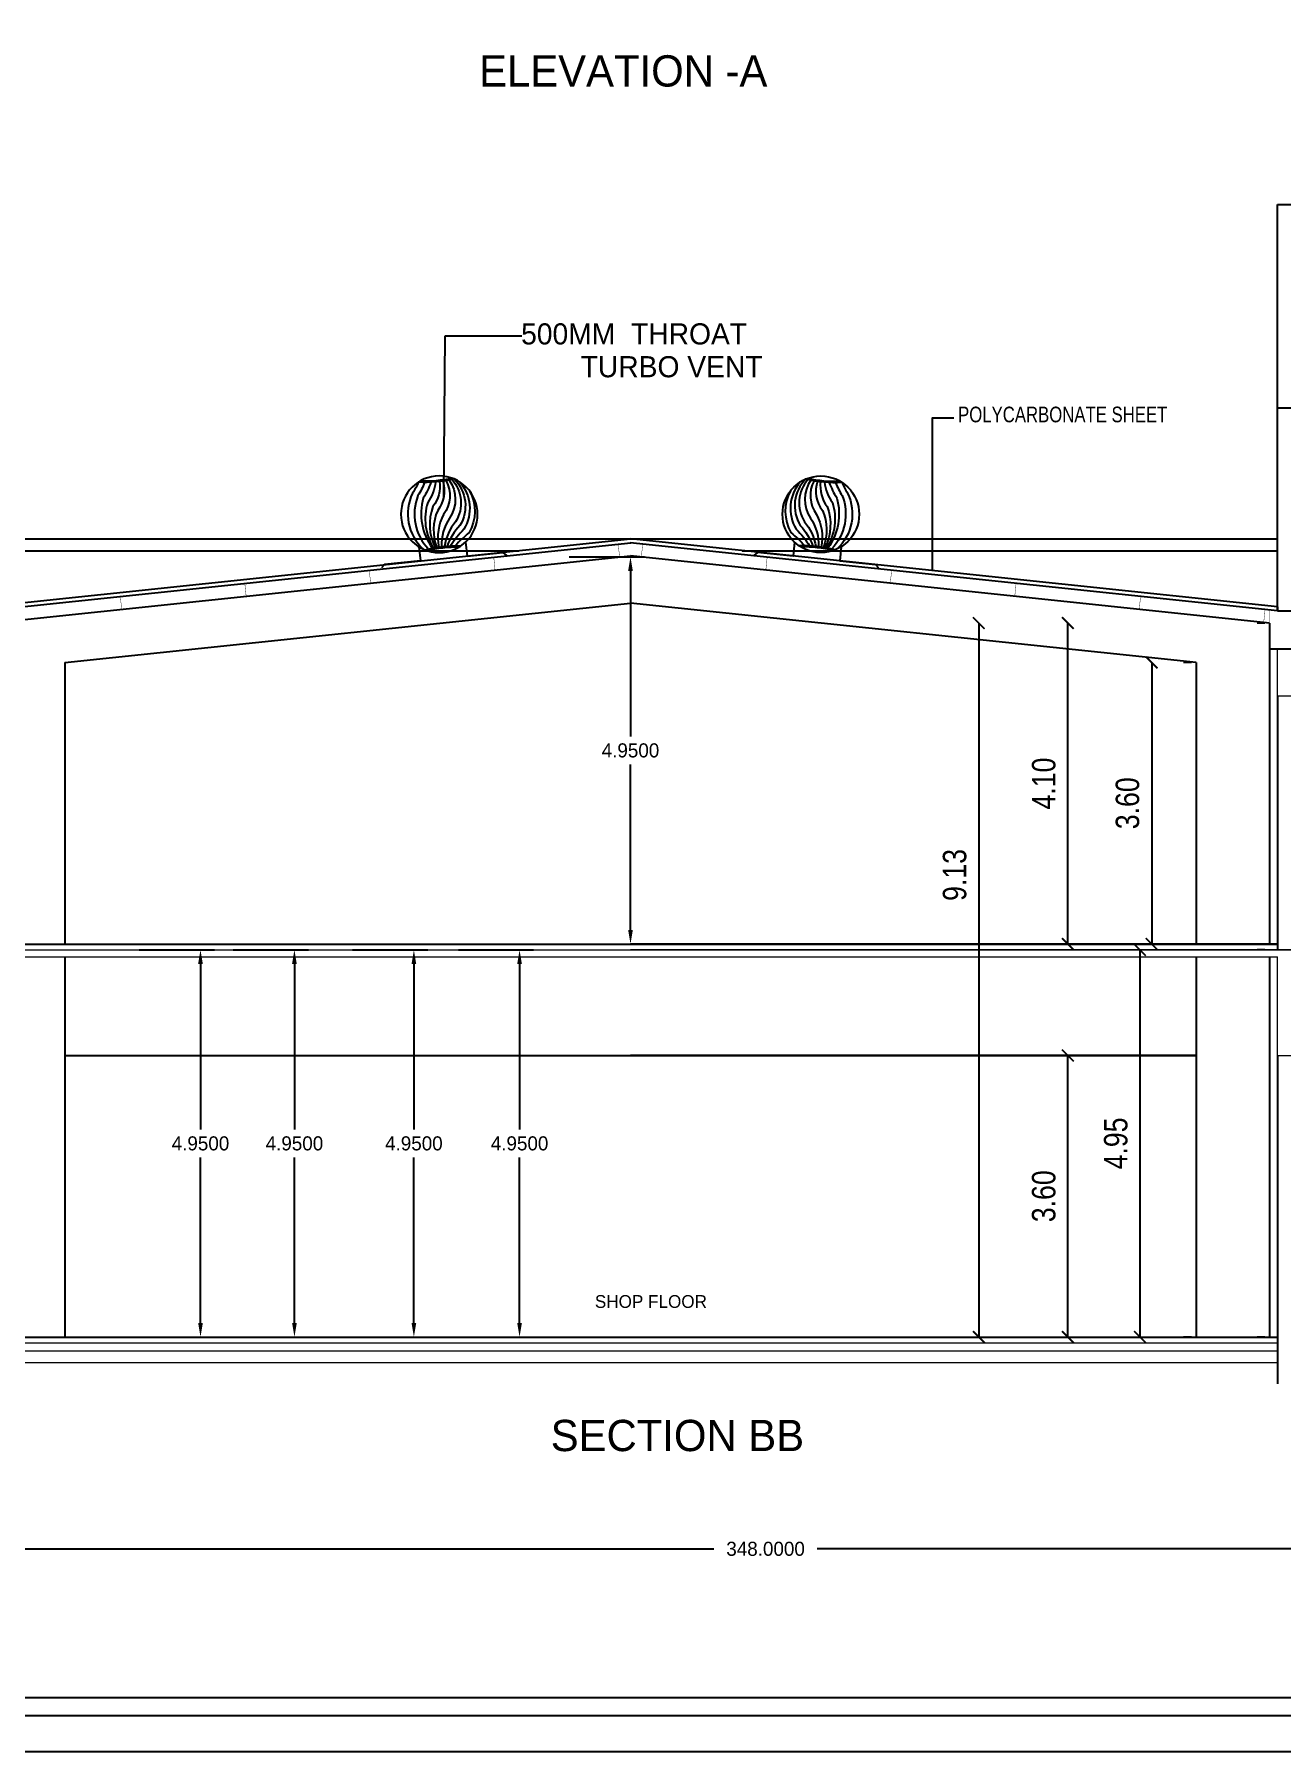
# Model space of a CAD drawing. Header units: metres. Extents: x 1422408 to 2267436, y 3843 to 80428.
# Drawn here: x 2267242.81 to 2267258.75, y 4029.94 to 4051.89 of the extents above; entities that cross this region are included whole.
import ezdxf

# ---------------------------------------------------------------- set-up
doc = ezdxf.new("R2010")
doc.units = ezdxf.units.M
doc.header["$LTSCALE"] = 3.5
doc.header["$MEASUREMENT"] = 0
for name, pattern in [('CENTER', [2, 1.25, -0.25, 0.25, -0.25]), ('DOT2', [0.125, 0, -0.125]), ('HIDDEN', [0.375, 0.25, -0.125])]:
    doc.linetypes.add(name, pattern=pattern)
doc.layers.get('0').update_dxf_attribs({"linetype": 'CONTINUOUS'})
doc.layers.get('DEFPOINTS').update_dxf_attribs({"linetype": 'CONTINUOUS'})
for name, color, linetype in [('A-ANNO-TITLE', 7, 'CONTINUOUS'), ('BLK_1_FLR_0_AC_ROOM_1', 117, 'CONTINUOUS'), ('BLK_1_FLR_0_REGULAR_ROOM_1', 117, 'CONTINUOUS'), ('BLK_1_FLR_0_REGULAR_ROOM_2', 117, 'CONTINUOUS'), ('BLK_1_FLR_0_REGULAR_ROOM_3', 117, 'CONTINUOUS'), ('BLK_1_FLR_1_REGULAR_ROOM_1', 117, 'CONTINUOUS'), ('CENTER', 4, 'CENTER'), ('DISTANCE_FROM_GOVT_BLDG', 7, 'CONTINUOUS'), ('HAT', 15, 'CONTINUOUS'), ('HID', 4, 'HIDDEN'), ('ID', 3, 'CONTINUOUS'), ('TEXT', 4, 'CONTINUOUS'), ('TITLE', 7, 'CONTINUOUS'), ('WALL', 125, 'CONTINUOUS')]:
    doc.layers.add(name, color=color, linetype=linetype)
doc.layers.add('CP', color=2, linetype='CONTINUOUS', lineweight=18)
doc.styles.add('ID', font='GOTHIC.TTF', dxfattribs={"width": 0.85})
doc.styles.add('USA TEXT', font='GOTHIC.TTF')
doc.dimstyles.new('1-100-ID', dxfattribs={"dimtxt": 0.3, "dimasz": 0.15, "dimexe": 0.1, "dimexo": 0.06, "dimgap": 0.15, "dimtad": 1, "dimzin": 3, "dimdsep": 46, "dimtxsty": 'ID', "dimblk": 'ARCHTICK', "dimcen": 0, "dimclrd": 252, "dimclre": 252, "dimclrt": 3, "dimadec": 0, "dimazin": 0, "dimtfac": 1, "dimtix": 1, "dimtmove": 2, "dimatfit": 3, "dimldrblk": 'OPEN90', "dimfxl": 1, "dimtolj": 1, "dimtzin": 0, "dimarcsym": 0})
doc.dimstyles.get("Standard").update_dxf_attribs({"dimtxt": 0.18, "dimasz": 0.18, "dimexe": 0.18, "dimexo": 0.0625, "dimgap": 0.09, "dimtad": 0, "dimtih": 1, "dimtoh": 1, "dimdec": 4, "dimzin": 0, "dimdsep": 46, "dimtxsty": 'STANDARD', "dimcen": 0.09, "dimadec": 0, "dimazin": 0, "dimtfac": 1, "dimtdec": 4, "dimtofl": 0, "dimtmove": 0, "dimatfit": 3, "dimfxl": 1, "dimtolj": 1, "dimtzin": 0, "dimarcsym": 0})

# ---------------------------------------------------------------- blocks, each defined once
blk = doc.blocks.new('_ArchTick')
at = {"color": 0, "linetype": 'ByBlock', "const_width": 0.15}
blk.add_lwpolyline([(-0.5, -0.5), (0.5, 0.5)], dxfattribs=at)
blk = doc.blocks.new('*D177')
at = {"layer": 'DEFPOINTS', "color": 0, "ltscale": 400}
for p in [(2267256.017, 4038.838), (2267257.359, 4038.838), (2267257.656, 4035.238)]:
    blk.add_point(p, dxfattribs=at)
at = {"layer": 'ID', "color": 252, "linetype": 'DOT2', "lineweight": -2, "ltscale": 400}
for p, q in [((2267257.299, 4038.838), (2267255.917, 4038.838)), ((2267257.596, 4035.238), (2267255.917, 4035.238))]:
    blk.add_line(p, q, dxfattribs=at)
at = {"layer": 'ID', "color": 252, "lineweight": -2, "ltscale": 400}
blk.add_line((2267256.017, 4035.238), (2267256.017, 4038.838), dxfattribs=at)
at = {"layer": 'ID', "color": 252, "lineweight": -2, "ltscale": 400, "xscale": 0.15, "yscale": 0.15, "zscale": 0.15}
for p, rotation in [((2267256.017, 4038.838), 90), ((2267256.017, 4035.238), 270)]:
    blk.add_blockref('_ArchTick', p, dxfattribs=dict(at, rotation=rotation))
at = {"layer": 'ID', "color": 3, "ltscale": 400, "insert": (2267255.71, 4037.038), "char_height": 0.3, "attachment_point": 5, "rotation": 90, "style": 'ID'}
blk.add_mtext('\\A1;3.60', dxfattribs=at)
blk = doc.blocks.new('_Open90')
at = {"color": 0, "linetype": 'ByBlock', "lineweight": -2}
for p, q in [((0, 0), (-1, 0)), ((-0.5, 0.5), (0, 0)), ((0, 0), (-0.5, -0.5))]:
    blk.add_line(p, q, dxfattribs=at)
blk = doc.blocks.new('*D178')
at = {"layer": 'DEFPOINTS', "color": 0, "ltscale": 400}
for p in [(2267256.017, 4044.367), (2267258.596, 4044.367), (2267256.017, 4040.263)]:
    blk.add_point(p, dxfattribs=at)
at = {"layer": 'ID', "color": 252, "linetype": 'DOT2', "lineweight": -2, "ltscale": 400}
for p, q in [((2267258.536, 4044.367), (2267255.917, 4044.367)), ((2267256.077, 4040.263), (2267256.117, 4040.263))]:
    blk.add_line(p, q, dxfattribs=at)
at = {"layer": 'ID', "color": 252, "lineweight": -2, "ltscale": 400}
blk.add_line((2267256.017, 4040.263), (2267256.017, 4044.367), dxfattribs=at)
at = {"layer": 'ID', "color": 252, "lineweight": -2, "ltscale": 400, "xscale": 0.15, "yscale": 0.15, "zscale": 0.15}
for p, rotation in [((2267256.017, 4044.367), 90), ((2267256.017, 4040.263), 270)]:
    blk.add_blockref('_ArchTick', p, dxfattribs=dict(at, rotation=rotation))
at = {"layer": 'ID', "color": 3, "ltscale": 400, "insert": (2267255.71, 4042.315), "char_height": 0.3, "attachment_point": 5, "rotation": 90, "style": 'ID'}
blk.add_mtext('\\A1;4.10', dxfattribs=at)
blk = doc.blocks.new('*D179')
at = {"layer": 'DEFPOINTS', "color": 0, "ltscale": 400}
for p in [(2267258.596, 4040.188), (2267256.939, 4035.238), (2267258.596, 4035.238)]:
    blk.add_point(p, dxfattribs=at)
at = {"layer": 'ID', "color": 252, "linetype": 'DOT2', "lineweight": -2, "ltscale": 400}
for p, q in [((2267258.536, 4040.188), (2267256.839, 4040.188)), ((2267258.536, 4035.238), (2267256.839, 4035.238))]:
    blk.add_line(p, q, dxfattribs=at)
at = {"layer": 'ID', "color": 252, "lineweight": -2, "ltscale": 400}
blk.add_line((2267256.939, 4040.188), (2267256.939, 4035.238), dxfattribs=at)
at = {"layer": 'ID', "color": 252, "lineweight": -2, "ltscale": 400, "xscale": 0.15, "yscale": 0.15, "zscale": 0.15}
for p, rotation in [((2267256.939, 4040.188), 90), ((2267256.939, 4035.238), 270)]:
    blk.add_blockref('_ArchTick', p, dxfattribs=dict(at, rotation=rotation))
at = {"layer": 'ID', "color": 3, "ltscale": 400, "insert": (2267256.631, 4037.713), "char_height": 0.3, "attachment_point": 5, "rotation": 90, "style": 'ID'}
blk.add_mtext('\\A1;4.95', dxfattribs=at)
blk = doc.blocks.new('TURBO')
at = {"layer": 'HID', "linetype": 'ByBlock'}
for points in [[(-278, 895, 0.347126), (-229, 297, -0.098797), (-19, 71, -0.098797)], [(-250, 894, 0.327886), (-187, 355, -0.129297), (17, 75, -0.129297)], [(-211, 894, 0.310922), (-121, 416, -0.156724), (54, 78, -0.156724)], [(-171, 894, 0.2866), (-55, 478, -0.178171), (86, 80, -0.178171)], [(-127, 896, 0.251458), (10, 541, -0.194416), (115, 82, -0.194416)], [(-86, 899, 0.201001), (59, 603, -0.207799), (136, 82, -0.207799)], [(-35, 904, 0.134165), (115, 667, -0.218557), (157, 83, -0.218557)], [(24, 910, 0.051706), (159, 734, -0.229241), (173, 83, -0.229241)], [(102, 927, 0.047601), (220, 778, -0.290424), (223, 82, -0.290424)], [(180, 945, 0.043008), (281, 822, -0.333679), (287, 93, -0.333679)], [(-439, 709, 0.260816), (-328, 184, -0.03426), (-121, 55, -0.03426)], [(-340, 844, 0.326487), (-272, 241, -0.066086), (-62, 65, -0.066086)]]:
    blk.add_lwpolyline(points, format="xyb", dxfattribs=at)
for points in [[(-260, 74), (-242, -106), (-699, -152), (-737, -196)], [(337, 134), (355, -46), (812, 0), (858, -36)]]:
    blk.add_lwpolyline(points, dxfattribs=at)
blk.add_circle((0, 490), 490, dxfattribs=at)
for centre, radius, start, end in [((-222, 2488), 1594, 267.999, 284.702), ((-222, 2488), 1579, 268.7845, 283.9165), ((179, -1511), 1594, 86.7474, 103.4504), ((179, -1511), 1579, 87.5329, 102.665)]:
    blk.add_arc(centre, radius, start, end, dxfattribs=at)
blk = doc.blocks.new('*D181')
at = {"layer": 'DEFPOINTS', "color": 0, "ltscale": 400}
for p in [(2267258.596, 4044.367), (2267254.879, 4035.238), (2267258.596, 4035.238)]:
    blk.add_point(p, dxfattribs=at)
at = {"layer": 'ID', "color": 252, "linetype": 'DOT2', "lineweight": -2, "ltscale": 400}
for p, q in [((2267258.536, 4044.367), (2267254.779, 4044.367)), ((2267258.536, 4035.238), (2267254.779, 4035.238))]:
    blk.add_line(p, q, dxfattribs=at)
at = {"layer": 'ID', "color": 252, "lineweight": -2, "ltscale": 400}
blk.add_line((2267254.879, 4044.367), (2267254.879, 4035.238), dxfattribs=at)
at = {"layer": 'ID', "color": 252, "lineweight": -2, "ltscale": 400, "xscale": 0.15, "yscale": 0.15, "zscale": 0.15}
for p, rotation in [((2267254.879, 4044.367), 90), ((2267254.879, 4035.238), 270)]:
    blk.add_blockref('_ArchTick', p, dxfattribs=dict(at, rotation=rotation))
at = {"layer": 'ID', "color": 3, "ltscale": 400, "insert": (2267254.571, 4041.146), "char_height": 0.3, "attachment_point": 5, "rotation": 90, "style": 'ID'}
blk.add_mtext('\\A1;9.13', dxfattribs=at)
blk = doc.blocks.new('*D210')
at = {"layer": 'DEFPOINTS', "color": 0, "ltscale": 400}
for p in [(2267257.656, 4043.863), (2267257.089, 4040.263), (2267257.656, 4040.263)]:
    blk.add_point(p, dxfattribs=at)
at = {"layer": 'ID', "color": 252, "linetype": 'DOT2', "lineweight": -2, "ltscale": 400}
for p, q in [((2267257.596, 4043.863), (2267256.989, 4043.863)), ((2267257.596, 4040.263), (2267256.989, 4040.263))]:
    blk.add_line(p, q, dxfattribs=at)
at = {"layer": 'ID', "color": 252, "lineweight": -2, "ltscale": 400}
blk.add_line((2267257.089, 4043.863), (2267257.089, 4040.263), dxfattribs=at)
at = {"layer": 'ID', "color": 252, "lineweight": -2, "ltscale": 400, "xscale": 0.15, "yscale": 0.15, "zscale": 0.15}
for p, rotation in [((2267257.089, 4043.863), 90), ((2267257.089, 4040.263), 270)]:
    blk.add_blockref('_ArchTick', p, dxfattribs=dict(at, rotation=rotation))
at = {"layer": 'ID', "color": 3, "ltscale": 400, "insert": (2267256.781, 4042.063), "char_height": 0.3, "attachment_point": 5, "rotation": 90, "style": 'ID'}
blk.add_mtext('\\A1;3.60', dxfattribs=at)
blk = doc.blocks.new('*D325')
at = {"layer": 'BLK_1_FLR_1_REGULAR_ROOM_1', "color": 0, "lineweight": -2}
for p, q in [((2267249.643, 4045.213), (2267250.606, 4045.213)), ((2267250.426, 4045.033), (2267250.426, 4042.918)), ((2267250.426, 4040.443), (2267250.426, 4042.558)), ((2267249.643, 4040.263), (2267250.606, 4040.263))]:
    blk.add_line(p, q, dxfattribs=at)
at = {"layer": 'BLK_1_FLR_1_REGULAR_ROOM_1', "color": 0}
for points in [[(2267250.396, 4045.033), (2267250.456, 4045.033), (2267250.426, 4045.213)], [(2267250.396, 4040.443), (2267250.456, 4040.443), (2267250.426, 4040.263)]]:
    blk.add_solid(points, dxfattribs=at)
at = {"layer": 'DEFPOINTS', "color": 0}
for p in [(2267249.581, 4045.213), (2267249.581, 4040.263), (2267250.426, 4040.263)]:
    blk.add_point(p, dxfattribs=at)
at = {"layer": 'BLK_1_FLR_1_REGULAR_ROOM_1', "color": 0, "insert": (2267250.426, 4042.738), "char_height": 0.18, "attachment_point": 5}
blk.add_mtext('\\A1;4.9500', dxfattribs=at)
blk = doc.blocks.new('*D326')
at = {"layer": 'BLK_1_FLR_0_REGULAR_ROOM_1', "color": 0, "lineweight": -2}
for p, q in [((2267244.147, 4040.188), (2267245.109, 4040.188)), ((2267244.929, 4040.008), (2267244.929, 4037.893)), ((2267244.929, 4035.418), (2267244.929, 4037.533)), ((2267244.147, 4035.238), (2267245.109, 4035.238))]:
    blk.add_line(p, q, dxfattribs=at)
at = {"layer": 'BLK_1_FLR_0_REGULAR_ROOM_1', "color": 0}
for points in [[(2267244.899, 4040.008), (2267244.959, 4040.008), (2267244.929, 4040.188)], [(2267244.899, 4035.418), (2267244.959, 4035.418), (2267244.929, 4035.238)]]:
    blk.add_solid(points, dxfattribs=at)
at = {"layer": 'DEFPOINTS', "color": 0}
for p in [(2267244.085, 4040.188), (2267244.085, 4035.238), (2267244.929, 4035.238)]:
    blk.add_point(p, dxfattribs=at)
at = {"layer": 'BLK_1_FLR_0_REGULAR_ROOM_1', "color": 0, "insert": (2267244.929, 4037.713), "char_height": 0.18, "attachment_point": 5}
blk.add_mtext('\\A1;4.9500', dxfattribs=at)
blk = doc.blocks.new('*D327')
at = {"layer": 'BLK_1_FLR_0_REGULAR_ROOM_2', "color": 0, "lineweight": -2}
for p, q in [((2267245.347, 4040.188), (2267246.31, 4040.188)), ((2267246.13, 4040.008), (2267246.13, 4037.893)), ((2267246.13, 4035.418), (2267246.13, 4037.533)), ((2267245.347, 4035.238), (2267246.31, 4035.238))]:
    blk.add_line(p, q, dxfattribs=at)
at = {"layer": 'BLK_1_FLR_0_REGULAR_ROOM_2', "color": 0}
for points in [[(2267246.1, 4040.008), (2267246.16, 4040.008), (2267246.13, 4040.188)], [(2267246.1, 4035.418), (2267246.16, 4035.418), (2267246.13, 4035.238)]]:
    blk.add_solid(points, dxfattribs=at)
at = {"layer": 'DEFPOINTS', "color": 0}
for p in [(2267245.285, 4040.188), (2267245.285, 4035.238), (2267246.13, 4035.238)]:
    blk.add_point(p, dxfattribs=at)
at = {"layer": 'BLK_1_FLR_0_REGULAR_ROOM_2', "color": 0, "insert": (2267246.13, 4037.713), "char_height": 0.18, "attachment_point": 5}
blk.add_mtext('\\A1;4.9500', dxfattribs=at)
blk = doc.blocks.new('*D330')
at = {"layer": 'BLK_1_FLR_0_REGULAR_ROOM_3', "color": 0, "lineweight": -2, "ltscale": 400}
for p, q in [((2267246.874, 4040.188), (2267247.837, 4040.188)), ((2267247.657, 4040.008), (2267247.657, 4037.893)), ((2267247.657, 4035.418), (2267247.657, 4037.533)), ((2267246.874, 4035.238), (2267247.837, 4035.238))]:
    blk.add_line(p, q, dxfattribs=at)
at = {"layer": 'BLK_1_FLR_0_REGULAR_ROOM_3', "color": 0, "ltscale": 400}
for points in [[(2267247.627, 4040.008), (2267247.687, 4040.008), (2267247.657, 4040.188)], [(2267247.627, 4035.418), (2267247.687, 4035.418), (2267247.657, 4035.238)]]:
    blk.add_solid(points, dxfattribs=at)
at = {"layer": 'DEFPOINTS', "color": 0, "ltscale": 400}
for p in [(2267246.812, 4040.188), (2267246.812, 4035.238), (2267247.657, 4035.238)]:
    blk.add_point(p, dxfattribs=at)
at = {"layer": 'BLK_1_FLR_0_REGULAR_ROOM_3', "color": 0, "ltscale": 400, "insert": (2267247.657, 4037.713), "char_height": 0.18, "attachment_point": 5}
blk.add_mtext('\\A1;4.9500', dxfattribs=at)
blk = doc.blocks.new('*D331')
at = {"layer": 'BLK_1_FLR_0_AC_ROOM_1', "color": 0, "lineweight": -2}
for p, q in [((2267248.226, 4040.188), (2267249.188, 4040.188)), ((2267249.008, 4040.008), (2267249.008, 4037.893)), ((2267249.008, 4035.418), (2267249.008, 4037.533)), ((2267248.226, 4035.238), (2267249.188, 4035.238))]:
    blk.add_line(p, q, dxfattribs=at)
at = {"layer": 'BLK_1_FLR_0_AC_ROOM_1', "color": 0}
for points in [[(2267248.978, 4040.008), (2267249.038, 4040.008), (2267249.008, 4040.188)], [(2267248.978, 4035.418), (2267249.038, 4035.418), (2267249.008, 4035.238)]]:
    blk.add_solid(points, dxfattribs=at)
at = {"layer": 'DEFPOINTS', "color": 0}
for p in [(2267248.164, 4040.188), (2267248.164, 4035.238), (2267249.008, 4035.238)]:
    blk.add_point(p, dxfattribs=at)
at = {"layer": 'BLK_1_FLR_0_AC_ROOM_1', "color": 0, "insert": (2267249.008, 4037.713), "char_height": 0.18, "attachment_point": 5}
blk.add_mtext('\\A1;4.9500', dxfattribs=at)
blk = doc.blocks.new('*D348')
at = {"layer": 'DEFPOINTS', "color": 0}
for p in [(2267426.153, 4034.529), (2267078.153, 4032.529), (2267426.153, 4032.529)]:
    blk.add_point(p, dxfattribs=at)
at = {"layer": 'DISTANCE_FROM_GOVT_BLDG', "color": 0, "lineweight": -2}
for p, q in [((2267426.153, 4034.466), (2267426.153, 4032.349)), ((2267078.153, 4032.591), (2267078.153, 4032.709)), ((2267078.333, 4032.529), (2267251.493, 4032.529)), ((2267425.973, 4032.529), (2267252.813, 4032.529))]:
    blk.add_line(p, q, dxfattribs=at)
at = {"layer": 'DISTANCE_FROM_GOVT_BLDG', "color": 0}
for points in [[(2267078.333, 4032.559), (2267078.333, 4032.499), (2267078.153, 4032.529)], [(2267425.973, 4032.559), (2267425.973, 4032.499), (2267426.153, 4032.529)]]:
    blk.add_solid(points, dxfattribs=at)
at = {"layer": 'DISTANCE_FROM_GOVT_BLDG', "color": 0, "insert": (2267252.153, 4032.529), "char_height": 0.18, "attachment_point": 5}
blk.add_mtext('\\A1;348.0000', dxfattribs=at)

msp = doc.modelspace()

# ---------------------------------------------------------------- linework, layer by layer
at = {"layer": 'CENTER'}
for p, q in [((2267248.04073, 4045.98549), (2267248.05548, 4048.04003)), ((2267248.05548, 4048.04003), (2267249.03856, 4048.04003))]:
    msp.add_line(p, q, dxfattribs=at)
at = {"layer": 'CP', "ltscale": 400}
for p, q in [((2267258.69573, 4044.03808), (2267267.94637, 4044.03808)), ((2267258.69573, 4043.43808), (2267258.69573, 4044.03808)), ((2267258.69573, 4043.43808), (2267258.92573, 4043.43808)), ((2267242.15573, 4040.18808), (2267258.92573, 4040.18808)), ((2267267.94637, 4040.18808), (2267250.42573, 4040.18808)), ((2267258.69573, 4040.18808), (2267258.92573, 4040.18808)), ((2267242.15573, 4040.09808), (2267258.69573, 4040.09808)), ((2267258.69573, 4038.83808), (2267258.69573, 4040.09808)), ((2267258.69573, 4038.83808), (2267258.92573, 4038.83808)), ((2267242.15573, 4035.16308), (2267258.69573, 4035.16308)), ((2267242.15573, 4035.06308), (2267258.69573, 4035.06308)), ((2267242.15573, 4034.91308), (2267258.69573, 4034.91308))]:
    msp.add_line(p, q, dxfattribs=at)
at = {"layer": 'HAT'}
msp.add_lwpolyline([(2267285.06331, 4072.25869), (2267225.14206, 4072.25869), (2267225.14206, 4029.93619), (2267285.06331, 4029.93619)], close=True, dxfattribs=at)
at = {"layer": 'TEXT'}
msp.add_lwpolyline([(2267254.28726, 4045.03621), (2267254.28726, 4046.99007), (2267254.55812, 4046.99007)], dxfattribs=at)
at = {"layer": 'TITLE', "color": 0}
for points in [[(2267225.60188, 4071.79887), (2267284.60349, 4071.79887), (2267284.60349, 4030.39602), (2267225.60188, 4030.39602)], [(2267225.83179, 4071.56896), (2267284.37357, 4071.56896), (2267284.37357, 4030.62593), (2267225.83179, 4030.62593)]]:
    msp.add_lwpolyline(points, close=True, dxfattribs=at)
at = {"layer": 'WALL', "color": 250, "ltscale": 400}
for p, q in [((2267258.69573, 4049.71808), (2267266.13498, 4049.71808)), ((2267258.69573, 4044.52259), (2267258.69573, 4049.71808)), ((2267258.69573, 4044.52259), (2267258.69573, 4047.11808)), ((2267258.69573, 4047.11808), (2267266.13498, 4047.11808)), ((2267241.70573, 4045.44208), (2267258.69573, 4045.44208)), ((2267241.85973, 4045.29208), (2267248.99858, 4045.29208)), ((2267251.85289, 4045.29208), (2267258.69573, 4045.29208))]:
    msp.add_line(p, q, dxfattribs=at)
at = {"layer": 'WALL', "ltscale": 400}
for p, q in [((2267242.15573, 4044.57287), (2267250.42573, 4045.44208)), ((2267258.69573, 4044.57287), (2267250.42573, 4045.44208)), ((2267242.15573, 4044.52259), (2267250.43096, 4045.39235)), ((2267242.25573, 4044.36719), (2267250.42573, 4045.22589)), ((2267258.69573, 4044.52259), (2267250.42051, 4045.39235)), ((2267258.59573, 4044.36719), (2267250.42573, 4045.22589)), ((2267258.69573, 4044.52259), (2267258.69573, 4045.24208)), ((2267243.19573, 4043.86268), (2267250.42573, 4044.62259)), ((2267257.65573, 4043.86268), (2267250.42573, 4044.62259)), ((2267258.69573, 4044.57287), (2267258.69573, 4044.52259)), ((2267258.59573, 4044.36719), (2267258.59573, 4040.26308)), ((2267258.69573, 4044.52259), (2267258.99573, 4044.52259)), ((2267258.59573, 4044.03808), (2267259.02973, 4044.03808)), ((2267243.19573, 4043.86268), (2267243.19573, 4040.26308)), ((2267257.65573, 4043.86268), (2267257.65573, 4040.26308)), ((2267258.69573, 4043.43808), (2267258.69573, 4040.18808)), ((2267242.15573, 4040.26308), (2267258.69573, 4040.26308)), ((2267258.69573, 4040.26308), (2267250.42573, 4040.26308)), ((2267243.19573, 4040.09808), (2267243.19573, 4035.23808)), ((2267257.65573, 4040.09808), (2267257.65573, 4035.23808)), ((2267258.59573, 4040.09808), (2267258.59573, 4035.23808)), ((2267258.69573, 4038.83808), (2267258.69573, 4034.63808)), ((2267241.92573, 4035.23808), (2267258.69573, 4035.23808))]:
    msp.add_line(p, q, dxfattribs=at)
at = {"layer": 'WALL', "color": 252, "ltscale": 400}
for p, q in [((2267243.19573, 4038.83808), (2267257.65573, 4038.83808)), ((2267257.65573, 4038.83808), (2267250.42573, 4038.83808))]:
    msp.add_line(p, q, dxfattribs=at)
at = {"layer": 'WALL', "ltscale": 400}
for points, const_width in [([(2267250.2866, 4045.21127), (2267250.26935, 4045.37537), (2267250.19476, 4045.36753)], 0.005), ([(2267250.26935, 4045.37537), (2267250.2866, 4045.21127), (2267250.36119, 4045.21911)], 0.005), ([(2267250.58212, 4045.37537), (2267250.56487, 4045.21127), (2267250.49028, 4045.21911)], 0.005), ([(2267250.56487, 4045.21127), (2267250.58212, 4045.37537), (2267250.6567, 4045.36753)], 0.005), ([(2267247.10413, 4044.87678), (2267247.08688, 4045.04087), (2267247.01229, 4045.03303)], 0.005), ([(2267247.08688, 4045.04087), (2267247.10413, 4044.87678), (2267247.17872, 4044.88462)], 0.005), ([(2267248.69536, 4045.04402), (2267248.67811, 4045.20812), (2267248.60352, 4045.20028)], 0.005), ([(2267248.67811, 4045.20812), (2267248.69536, 4045.04402), (2267248.76995, 4045.05186)], 0.005), ([(2267252.17335, 4045.20812), (2267252.1561, 4045.04402), (2267252.08151, 4045.05186)], 0.005), ([(2267252.1561, 4045.04402), (2267252.17335, 4045.20812), (2267252.24794, 4045.20028)], 0.005), ([(2267253.76459, 4045.04087), (2267253.74734, 4044.87678), (2267253.67275, 4044.88462)], 0.005), ([(2267253.74734, 4044.87678), (2267253.76459, 4045.04087), (2267253.83917, 4045.03303)], 0.005), ([(2267245.51289, 4044.70953), (2267245.49564, 4044.87363), (2267245.42105, 4044.86579)], 0.005), ([(2267245.49564, 4044.87363), (2267245.51289, 4044.70953), (2267245.58748, 4044.71737)], 0.005), ([(2267255.35582, 4044.87363), (2267255.33857, 4044.70953), (2267255.26398, 4044.71737)], 0.005), ([(2267255.33857, 4044.70953), (2267255.35582, 4044.87363), (2267255.43041, 4044.86579)], 0.005), ([(2267243.92166, 4044.54229), (2267243.90441, 4044.70638), (2267243.82982, 4044.69854)], 0.005), ([(2267243.90441, 4044.70638), (2267243.92166, 4044.54229), (2267243.99625, 4044.55013)], 0.005), ([(2267256.94706, 4044.70638), (2267256.92981, 4044.54229), (2267256.85522, 4044.55013)], 0.005), ([(2267256.92981, 4044.54229), (2267256.94706, 4044.70638), (2267257.02165, 4044.69854)], 0.005), ([(2267258.36261, 4044.5576), (2267258.59573, 4044.5331), (2267258.59573, 4044.11308), (2267258.99573, 4044.11308), (2267258.99573, 4044.67353)], 0.002), ([(2267258.53829, 4044.53914), (2267258.52104, 4044.37504), (2267258.44645, 4044.38288)], 0.005), ([(2267258.52104, 4044.37504), (2267258.53829, 4044.53914), (2267258.61288, 4044.5313)], 0.005)]:
    msp.add_lwpolyline(points, dxfattribs=dict(at, const_width=const_width))

# ---------------------------------------------------------------- block references
at = {"color": 5}
for p, xscale, yscale, zscale, rotation in [((2267248.07824, 4045.27767), -0.000999739115544, 0.0009997391156357, 0.0009997391156346, 11.4347111903391), ((2267252.76277, 4045.27767), 0.000999739115544, 0.000999739115544, 0.000999739115544, 348.5652888096609)]:
    msp.add_blockref('TURBO', p, dxfattribs=dict(at, xscale=xscale, yscale=yscale, zscale=zscale, rotation=rotation))

# ---------------------------------------------------------------- texts
at = {"layer": 'A-ANNO-TITLE', "color": 205, "style": 'USA TEXT'}
for s, p in [('ELEVATION -A', (2267248.49042, 4051.22719)), ('SECTION BB', (2267249.40615, 4033.77894))]:
    msp.add_text(s, height=0.4, dxfattribs=at).set_placement(p)
at = {"layer": 'A-ANNO-TITLE', "style": 'USA TEXT'}
msp.add_text('SHOP FLOOR', height=0.1634, dxfattribs=at).set_placement((2267249.97081, 4035.61055))
at = {"layer": 'TEXT', "style": 'USA TEXT'}
for s, p in [('500MM  THROAT', (2267249.02785, 4047.92968)), ('TURBO VENT', (2267249.78828, 4047.50999))]:
    msp.add_text(s, height=0.27, dxfattribs=at).set_placement(p)
at = {"layer": 'TEXT', "style": 'USA TEXT', "width": 0.8}
msp.add_text('POLYCARBONATE SHEET', height=0.2, dxfattribs=at).set_placement((2267254.61408, 4046.93417))

# ---------------------------------------------------------------- dimensions: what is measured, and where the dimension line sits
at = {"layer": 'BLK_1_FLR_0_AC_ROOM_1', "color": 4}
dim = msp.add_linear_dim(base=(2267249.00849, 4035.23808), p1=(2267248.16352, 4040.18808), p2=(2267248.16352, 4035.23808), angle=90, dimstyle='STANDARD', dxfattribs=at)
dim.commit()
dim.dimension.update_dxf_attribs({"geometry": '*D331', "text_midpoint": (2267249.00849, 4037.71308)})
at = {"layer": 'BLK_1_FLR_0_REGULAR_ROOM_1', "color": 4}
dim = msp.add_linear_dim(base=(2267244.9295, 4035.23808), p1=(2267244.08453, 4040.18808), p2=(2267244.08453, 4035.23808), angle=90, dimstyle='STANDARD', dxfattribs=at)
dim.commit()
dim.dimension.update_dxf_attribs({"geometry": '*D326', "text_midpoint": (2267244.9295, 4037.71308)})
at = {"layer": 'BLK_1_FLR_0_REGULAR_ROOM_2', "color": 4}
dim = msp.add_linear_dim(base=(2267246.12974, 4035.23808), p1=(2267245.28477, 4040.18808), p2=(2267245.28477, 4035.23808), angle=90, dimstyle='STANDARD', dxfattribs=at)
dim.commit()
dim.dimension.update_dxf_attribs({"geometry": '*D327', "text_midpoint": (2267246.12974, 4037.71308)})
at = {"layer": 'BLK_1_FLR_0_REGULAR_ROOM_3', "color": 4, "ltscale": 400}
dim = msp.add_linear_dim(base=(2267247.65659, 4035.23808), p1=(2267246.81162, 4040.18808), p2=(2267246.81162, 4035.23808), angle=90, dimstyle='STANDARD', dxfattribs=at)
dim.commit()
dim.dimension.update_dxf_attribs({"geometry": '*D330', "text_midpoint": (2267247.65659, 4037.71308)})
at = {"layer": 'BLK_1_FLR_1_REGULAR_ROOM_1', "color": 4}
dim = msp.add_linear_dim(base=(2267250.42573, 4040.26308), p1=(2267249.58076, 4045.21308), p2=(2267249.58076, 4040.26308), angle=90, dimstyle='STANDARD', dxfattribs=at)
dim.commit()
dim.dimension.update_dxf_attribs({"geometry": '*D325', "text_midpoint": (2267250.42573, 4042.73808)})
at = {"layer": 'DISTANCE_FROM_GOVT_BLDG'}
dim = msp.add_linear_dim(base=(2267426.15322, 4032.5288), p1=(2267078.15322, 4032.5288), p2=(2267426.15322, 4034.5288), dimstyle='STANDARD', override={"dimscale": 1}, dxfattribs=at)
dim.commit()
dim.dimension.update_dxf_attribs({"geometry": '*D348', "text_midpoint": (2267252.15322, 4032.5288)})
at = {"layer": 'ID', "ltscale": 400}
dim = msp.add_linear_dim(base=(2267254.87863, 4035.23808), p1=(2267258.59573, 4044.36719), p2=(2267258.59573, 4035.23808), angle=90, dimstyle='1-100-ID', dxfattribs=at)
dim.commit()
dim.dimension.update_dxf_attribs({"geometry": '*D181', "text_midpoint": (2267254.57109, 4041.14593), "dimtype": 160})
for base, p1, p2, picture, middle in [((2267256.01729, 4044.36719), (2267256.01729, 4040.26308), (2267258.59573, 4044.36719), '*D178', (2267255.70974, 4042.31513)), ((2267257.08857, 4040.26308), (2267257.65573, 4043.86268), (2267257.65573, 4040.26308), '*D210', (2267256.78102, 4042.06288)), ((2267256.93892, 4035.23808), (2267258.59573, 4040.18808), (2267258.59573, 4035.23808), '*D179', (2267256.63137, 4037.71308)), ((2267256.01729, 4038.83808), (2267257.65573, 4035.23808), (2267257.35878, 4038.83808), '*D177', (2267255.70974, 4037.03808))]:
    dim = msp.add_linear_dim(base=base, p1=p1, p2=p2, angle=90, dimstyle='1-100-ID', dxfattribs=at)
    dim.commit()
    dim.dimension.update_dxf_attribs({"geometry": picture, "text_midpoint": middle})

doc.saveas('drawing.dxf')
